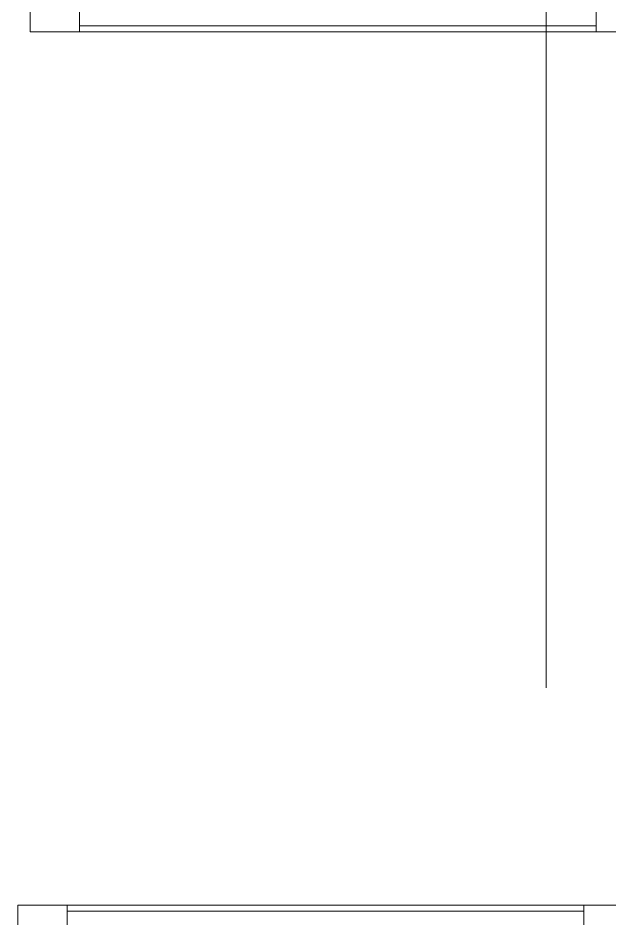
# Model space of a CAD drawing. Header units: millimetres. Extents: x -249154 to 415037, y -45458 to 354837.
# Drawn here: x 2916 to 3878, y 96827 to 98291 of the extents above; entities that cross this region are included whole.
import ezdxf

# ---------------------------------------------------------------- set-up
doc = ezdxf.new("R2010")
doc.units = ezdxf.units.MM
doc.linetypes.add('Осевая', pattern=[6350, 1270, -952.5, 3175, -952.5])
doc.layers.add('A-DETL-GENF', color=7, linetype='Continuous', lineweight=9)
doc.layers.add('Оси-2', color=7, linetype='Осевая', lineweight=9)
doc.layers.add('A-DOOR-1', color=7, linetype='Continuous', lineweight=5, true_color=0xc0c0c0)

# ---------------------------------------------------------------- blocks, each defined once
blk = doc.blocks.new('Дверь_Витражная_СКБ_2Ст - ВН-1_ ДВН_ДАО_Главный вход_1800 в свету 3-31912953-Объем проектирования 1 этажа')
at = {"layer": 'A-DETL-GENF'}
for p, q in [((768, -1000), (768, -17)), ((768, -1000), (768, -17)), ((768, -80), (723, -80)), ((758, -920), (758, -80)), ((768, -920), (723, -920)), ((768, -1000), (723, -1000)), ((723, -1000), (768, -1000))]:
    blk.add_line(p, q, dxfattribs=at)
blk = doc.blocks.new('Дверь_Витражная_СКБ_2Ст - ВН-1_ ДВН_ДАО_Главный вход_1800 в свету 4-31912968-Объем проектирования 1 этажа')
at = {"layer": 'A-DETL-GENF'}
for p, q in [((-813, -1020), (-813, -20)), ((-813, -20), (-813, -1020)), ((-813, -100), (-768, -100)), ((-803, -940), (-803, -100)), ((-813, -940), (-768, -940)), ((-813, -1020), (-768, -1020)), ((-813, -1020), (-768, -1020))]:
    blk.add_line(p, q, dxfattribs=at)
blk = doc.blocks.new('1floor')
at = {"layer": 'Оси-2'}
blk.add_line((3710, 3093.7), (3710, 22398.1), dxfattribs=at)
at = {"layer": 'A-DOOR-1', "rotation": 269.9999999999999}
for name, p in [('Дверь_Витражная_СКБ_2Ст - ВН-1_ ДВН_ДАО_Главный вход_1800 в свету 3-31912953-Объем проектирования 1 этажа', (3871.1, 19850.1)), ('Дверь_Витражная_СКБ_2Ст - ВН-1_ ДВН_ДАО_Главный вход_1800 в свету 4-31912968-Объем проектирования 1 этажа', (3871.1, 16850.1))]:
    blk.add_blockref(name, p, dxfattribs=at)

msp = doc.modelspace()

# ---------------------------------------------------------------- block references
msp.add_blockref('1floor', (64.7, 79186.1))

doc.saveas('drawing.dxf')
